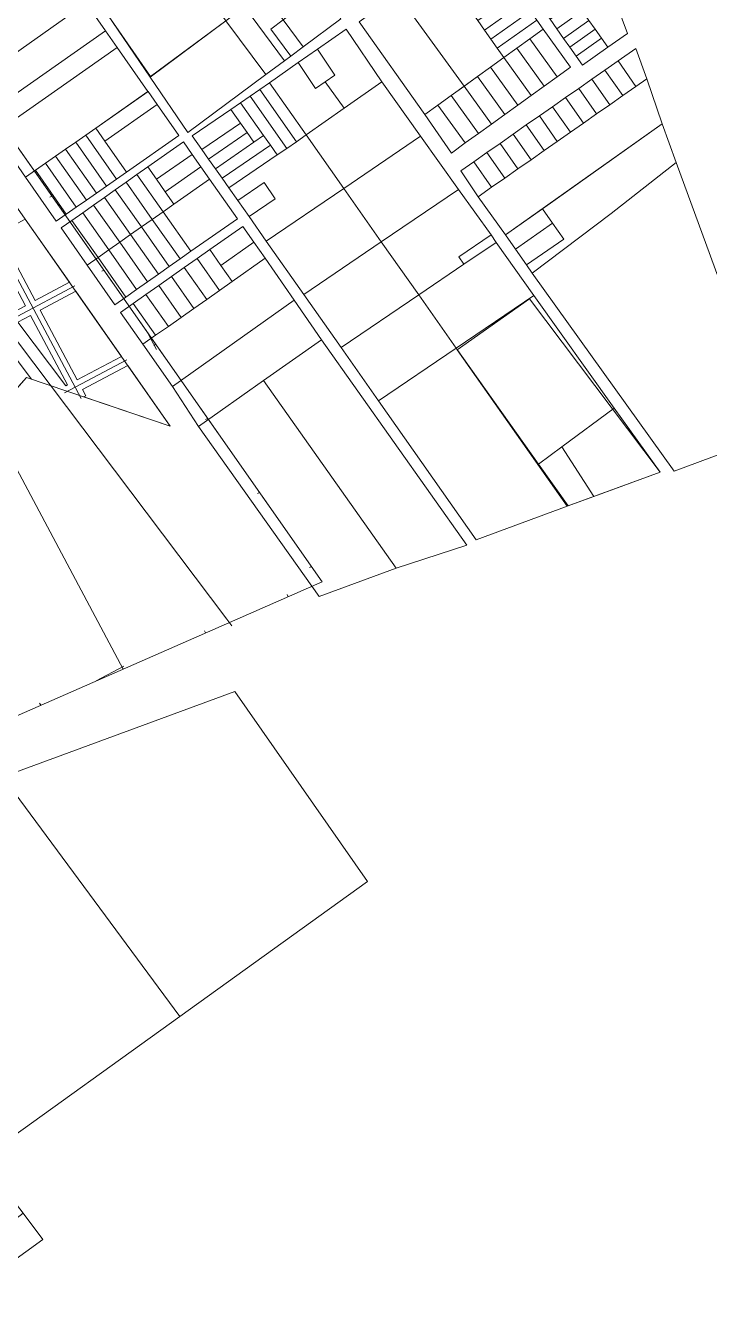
# Model space of a CAD drawing. Header units: metres. Extents: x 3873 to 16340, y -5213 to 3289.
# Drawn here: x 5560 to 6436, y 536 to 2162 of the extents above; entities that cross this region are included whole.
import ezdxf

# ---------------------------------------------------------------- set-up
doc = ezdxf.new("R2010")
doc.units = ezdxf.units.M
for name, color, linetype, lineweight, plot in [('CONTEXTO-MANZANAS', 8, 'Continuous', 0, False), ('CONTEXTO-PARCELAS', 9, 'Continuous', 0, False), ('LIMITE-INTERVENCION', 30, 'Continuous', 0, False), ('MANZANAS-PROPUESTAS', 33, 'Continuous', 0, False), ('SECTORES', 1, 'Continuous', 0, False), ('VERDE-OBLIGATORIO', 3, 'Continuous', 0, False), ('VIA-BOULEVARD', 30, 'Continuous', 0, False), ('VIA-PRIMARIA', 1, 'Continuous', 0, False), ('VIA-SECUNDARIA', 8, 'Continuous', 0, False), ('VIA-TERCIARIA', 9, 'Continuous', 0, False)]:
    doc.layers.add(name, color=color, linetype=linetype, lineweight=lineweight, plot=plot)

msp = doc.modelspace()

# ---------------------------------------------------------------- linework, layer by layer
at = {"layer": 'CONTEXTO-MANZANAS'}
for points in [[(5964, 2170.3), (5915.8, 2134.6), (5899.8, 2122.6), (5891.7, 2116.7), (5867.6, 2098.8), (5767.8, 2024.6), (5719.4, 2095.8), (5665, 2175.7), (5615.8, 2246.3), (5567.3, 2317.3), (5666.4, 2385), (5765.5, 2452.7), (5813.9, 2381.7), (5838.2, 2346.3), (5846.1, 2334.7), (5854, 2323.2), (5862.5, 2310.8), (5912.7, 2239.4), (5938.3, 2204.9), (5964, 2170.3)], [(6154, 2280.1), (6186.7, 2303.2), (6256.4, 2352.3), (6331.2, 2151.6), (6306.1, 2133.9), (6273.4, 2110.9), (6265.3, 2122.4), (6257.2, 2133.9), (6249.1, 2145.3), (6240.5, 2157.6), (6231.9, 2169.8), (6223.2, 2182.1), (6214.6, 2194.3), (6205.9, 2206.6), (6197.3, 2218.8), (6188.6, 2231.1), (6180, 2243.4), (6171.3, 2255.6), (6162.7, 2267.9), (6154, 2280.1)], [(6214.8, 2168.6), (6223, 2157), (6258.1, 2108.4), (6241.2, 2096.2), (6224.4, 2084.1), (6207.5, 2072), (6190.7, 2059.8), (6173.9, 2047.7), (6157, 2035.5), (6140.2, 2023.4), (6123.3, 2011.3), (6105.6, 1998.4), (6071.4, 2047.8), (6088.3, 2059.9), (6105.1, 2072.1), (6121.4, 2083.8), (6138.8, 2096.3), (6155.6, 2108.5), (6172.5, 2120.6), (6164.2, 2132.9), (6156.1, 2144.3), (6148, 2155.7), (6139.4, 2168)], [(5970.6, 2157.3), (6016.2, 2089.8), (6065.9, 2019.8), (6114.4, 1951.8), (6156.3, 1893.5), (6162.8, 1883.9), (6211.2, 1816), (6314.2, 1671.6), (6372.8, 1589.5), (6288.2, 1558.3), (6255.1, 1546.1), (6137.4, 1502.8), (6012.3, 1680.9), (5964.3, 1749.1), (5916.3, 1817.3), (5868.3, 1885.5), (5846.3, 1917), (5831.9, 1937.4), (5820.4, 1953.8), (5811.8, 1966), (5803.1, 1978.3), (5794.5, 1990.6), (5785.9, 2002.8), (5773.6, 2020.4), (5823, 2054.3), (5835.4, 2062.8), (5847.7, 2071.3), (5860.1, 2079.8), (5872.5, 2088.3), (5909.3, 2114.2), (5933.8, 2131.5), (5970.6, 2157.3)], [(6341.8, 2132.4), (6356.1, 2093.6), (6341.9, 2083.7), (6325.1, 2071.9), (6308.3, 2060.2), (6291.5, 2048.5), (6274.7, 2036.7), (6257.9, 2025), (6241.1, 2013.2), (6224.3, 2001.5), (6207.5, 1989.7), (6190.7, 1978), (6173.9, 1966.3), (6157.1, 1954.5), (6139.7, 1942.3), (6117.4, 1975.6), (6134.2, 1987.3), (6151, 1999), (6167.8, 2010.8), (6184.6, 2022.5), (6201.4, 2034.3), (6218.2, 2046), (6235, 2057.7), (6251.8, 2069.5), (6268.6, 2081.2), (6285.4, 2093), (6302.2, 2104.7), (6319, 2116.5), (6341.8, 2132.4)], [(5716.9, 2077.2), (5728.6, 2060.4), (5756.3, 2020.8), (5689.3, 1974), (5676.5, 1965), (5663.6, 1956), (5650.7, 1947), (5637.9, 1938), (5625, 1929), (5612.1, 1920), (5599.3, 1911), (5559.8, 1967.4), (5572.7, 1976.4), (5585.6, 1985.4), (5598.4, 1994.4), (5611.3, 2003.4), (5624.2, 2012.4), (5637, 2021.4), (5649.9, 2030.4), (5716.9, 2077.2)], [(5605.4, 1902.4), (5619.3, 1912.1), (5633.2, 1921.9), (5647.1, 1931.7), (5661, 1941.5), (5674.9, 1951.2), (5688.8, 1961), (5702.7, 1970.8), (5716.6, 1980.6), (5762.1, 2012.6), (5773.3, 1996.7), (5784.4, 1980.8), (5795.6, 1964.9), (5831.3, 1914.2), (5771.9, 1872.5), (5758, 1862.7), (5744, 1852.9), (5730.1, 1843.1), (5716.2, 1833.3), (5702.3, 1823.6), (5688.4, 1813.8), (5674.5, 1804), (5638.9, 1854.7), (5605.4, 1902.4)], [(5838.2, 1904.4), (5852.5, 1884), (5866.9, 1863.5), (5824.7, 1833.8), (5808.3, 1822.3), (5792, 1810.8), (5775.6, 1799.3), (5759.3, 1787.8), (5742.9, 1776.3), (5726.5, 1764.8), (5710.2, 1753.3), (5681.4, 1794.2), (5697.8, 1805.7), (5714.1, 1817.2), (5730.5, 1828.7), (5746.9, 1840.2), (5763.2, 1851.7), (5779.6, 1863.2), (5795.9, 1874.7), (5838.2, 1904.4)], [(5509.5, 702.5), (5532.7, 671.7), (5556.7, 639.7), (5582, 606.1), (5538.6, 574.4), (5528.9, 567.4), (5485.3, 535.5), (5461.1, 567.5), (5437, 599.4), (5413.7, 630.2), (5456.8, 662.8), (5466.4, 670), (5509.5, 702.5)]]:
    msp.add_lwpolyline(points, dxfattribs=at)
at = {"layer": 'CONTEXTO-PARCELAS'}
for points in [[(6256.4, 2352.3), (6331.2, 2151.6), (6306.1, 2133.9), (6298, 2145.5), (6289.9, 2156.9), (6281.8, 2168.4), (6273.2, 2180.6), (6264.5, 2192.9), (6255.9, 2205.1), (6247.2, 2217.4), (6238.6, 2229.6), (6229.9, 2241.9), (6221.3, 2254.2), (6212.7, 2266.4), (6204, 2278.7), (6195.3, 2290.9), (6186.7, 2303.2), (6256.4, 2352.3)], [(6256.4, 2352.3), (6331.2, 2151.6), (6306.1, 2133.9), (6298, 2145.5), (6289.9, 2156.9), (6281.8, 2168.4), (6273.2, 2180.6), (6264.5, 2192.9), (6255.9, 2205.1), (6247.2, 2217.4), (6238.6, 2229.6), (6229.9, 2241.9), (6221.3, 2254.2), (6212.7, 2266.4), (6204, 2278.7), (6195.3, 2290.9), (6186.7, 2303.2), (6256.4, 2352.3)], [(5763.8, 2243.3), (5816.4, 2167.8), (5720, 2096.3), (5665, 2175.7), (5763.8, 2243.3)], [(5763.8, 2243.3), (5816.4, 2167.8), (5720, 2096.3), (5665, 2175.7), (5763.8, 2243.3)], [(6036.5, 2202.1), (6087.5, 2241.5), (6096.1, 2229.3), (6104.8, 2217), (6113.4, 2204.8), (6122.1, 2192.5), (6130.7, 2180.3), (6139.4, 2168), (6148, 2155.7), (6156.1, 2144.3), (6164.2, 2132.9), (6172.5, 2120.6), (6155.6, 2108.5), (6138.8, 2096.3), (6121.9, 2084.2), (6036.5, 2202.1)], [(6036.5, 2202.1), (6087.5, 2241.5), (6096.1, 2229.3), (6104.8, 2217), (6113.4, 2204.8), (6122.1, 2192.5), (6130.7, 2180.3), (6139.4, 2168), (6148, 2155.7), (6156.1, 2144.3), (6164.2, 2132.9), (6172.5, 2120.6), (6155.6, 2108.5), (6138.8, 2096.3), (6121.9, 2084.2), (6036.5, 2202.1)], [(5456.6, 2114.2), (5613.1, 2224.7), (5637.4, 2190.3), (5481, 2079.8), (5456.6, 2114.2)], [(5456.6, 2114.2), (5613.1, 2224.7), (5637.4, 2190.3), (5481, 2079.8), (5456.6, 2114.2)], [(5864.5, 2203.6), (5890.2, 2169.1), (5874.1, 2157.2), (5899.8, 2122.6), (5891.7, 2116.7), (5840.5, 2185.7), (5864.5, 2203.6)], [(5864.5, 2203.6), (5890.2, 2169.1), (5874.1, 2157.2), (5899.8, 2122.6), (5891.7, 2116.7), (5840.5, 2185.7), (5864.5, 2203.6)], [(5964, 2170.3), (5915.8, 2134.6), (5890.2, 2169.1), (5938.3, 2204.9), (5964, 2170.3)], [(5964, 2170.3), (5915.8, 2134.6), (5890.2, 2169.1), (5938.3, 2204.9), (5964, 2170.3)], [(6036.5, 2202.1), (6121.9, 2084.2), (6105.1, 2072.1), (6088.3, 2059.9), (6071.4, 2047.8), (5987.5, 2166.5), (6036.5, 2202.1)], [(6036.5, 2202.1), (6121.9, 2084.2), (6105.1, 2072.1), (6088.3, 2059.9), (6071.4, 2047.8), (5987.5, 2166.5), (6036.5, 2202.1)], [(6198.7, 2191.5), (6148, 2155.7), (6139.4, 2168), (6190, 2203.7), (6198.7, 2191.5)], [(6198.7, 2191.5), (6148, 2155.7), (6139.4, 2168), (6190, 2203.7), (6198.7, 2191.5)], [(5662.5, 2154.9), (5505.5, 2045.1), (5481, 2079.8), (5637.4, 2190.3), (5662.5, 2154.9)], [(5662.5, 2154.9), (5505.5, 2045.1), (5481, 2079.8), (5637.4, 2190.3), (5662.5, 2154.9)], [(5840.5, 2185.7), (5891.7, 2116.7), (5867.6, 2098.8), (5816.4, 2167.8), (5840.5, 2185.7)], [(5840.5, 2185.7), (5891.7, 2116.7), (5867.6, 2098.8), (5816.4, 2167.8), (5840.5, 2185.7)], [(6206.8, 2180), (6156.1, 2144.3), (6148, 2155.7), (6198.7, 2191.5), (6206.8, 2180)], [(6206.8, 2180), (6156.1, 2144.3), (6148, 2155.7), (6198.7, 2191.5), (6206.8, 2180)], [(6206.8, 2180), (6214.8, 2168.6), (6164.2, 2132.9), (6156.1, 2144.3), (6206.8, 2180)], [(6206.8, 2180), (6214.8, 2168.6), (6164.2, 2132.9), (6156.1, 2144.3), (6206.8, 2180)], [(6273.2, 2180.6), (6240.5, 2157.6), (6231.9, 2169.8), (6264.5, 2192.9), (6273.2, 2180.6)], [(6273.2, 2180.6), (6240.5, 2157.6), (6231.9, 2169.8), (6264.5, 2192.9), (6273.2, 2180.6)], [(6273.2, 2180.6), (6281.8, 2168.4), (6249.1, 2145.3), (6240.5, 2157.6), (6273.2, 2180.6)], [(6273.2, 2180.6), (6281.8, 2168.4), (6249.1, 2145.3), (6240.5, 2157.6), (6273.2, 2180.6)], [(5816.4, 2167.8), (5867.6, 2098.8), (5767.8, 2024.7), (5719.4, 2095.8), (5816.4, 2167.8)], [(5816.4, 2167.8), (5867.6, 2098.8), (5767.8, 2024.7), (5719.4, 2095.8), (5816.4, 2167.8)], [(5890.2, 2169.1), (5915.8, 2134.6), (5899.8, 2122.6), (5874.1, 2157.2), (5890.2, 2169.1)], [(5890.2, 2169.1), (5915.8, 2134.6), (5899.8, 2122.6), (5874.1, 2157.2), (5890.2, 2169.1)], [(6214.8, 2168.6), (6223, 2157), (6206.1, 2144.9), (6189.3, 2132.8), (6172.5, 2120.6), (6164.2, 2132.9), (6214.8, 2168.6)], [(6214.8, 2168.6), (6223, 2157), (6206.1, 2144.9), (6189.3, 2132.8), (6172.5, 2120.6), (6164.2, 2132.9), (6214.8, 2168.6)], [(6281.8, 2168.4), (6289.9, 2156.9), (6257.2, 2133.9), (6249.1, 2145.3), (6281.8, 2168.4)], [(6281.8, 2168.4), (6289.9, 2156.9), (6257.2, 2133.9), (6249.1, 2145.3), (6281.8, 2168.4)], [(5677.4, 2133.6), (5520.4, 2023.8), (5505.5, 2045.1), (5662.5, 2154.9), (5677.4, 2133.6)], [(5677.4, 2133.6), (5520.4, 2023.8), (5505.5, 2045.1), (5662.5, 2154.9), (5677.4, 2133.6)], [(5970.6, 2157.3), (6016.2, 2089.8), (5968, 2056), (5943.8, 2089.6), (5956.1, 2098.2), (5933.8, 2131.5), (5970.6, 2157.3)], [(5970.6, 2157.3), (6016.2, 2089.8), (5968, 2056), (5943.8, 2089.6), (5956.1, 2098.2), (5933.8, 2131.5), (5970.6, 2157.3)], [(6206.1, 2144.9), (6223, 2157), (6258.1, 2108.4), (6241.2, 2096.2), (6206.1, 2144.9)], [(6206.1, 2144.9), (6223, 2157), (6258.1, 2108.4), (6241.2, 2096.2), (6206.1, 2144.9)], [(6289.9, 2156.9), (6298, 2145.5), (6265.3, 2122.4), (6257.2, 2133.9), (6289.9, 2156.9)], [(6289.9, 2156.9), (6298, 2145.5), (6265.3, 2122.4), (6257.2, 2133.9), (6289.9, 2156.9)], [(5520.4, 2023.8), (5677.4, 2133.6), (5716.8, 2077.2), (5649.9, 2030.4), (5637, 2021.4), (5624.2, 2012.4), (5611.3, 2003.4), (5598.4, 1994.4), (5585.6, 1985.4), (5572.7, 1976.4), (5559.8, 1967.4), (5520.4, 2023.8)], [(5520.4, 2023.8), (5677.4, 2133.6), (5716.8, 2077.2), (5649.9, 2030.4), (5637, 2021.4), (5624.2, 2012.4), (5611.3, 2003.4), (5598.4, 1994.4), (5585.6, 1985.4), (5572.7, 1976.4), (5559.8, 1967.4), (5520.4, 2023.8)], [(5956.1, 2098.2), (5943.8, 2089.6), (5931.5, 2081), (5909.3, 2114.2), (5933.8, 2131.5), (5956.1, 2098.2)], [(5956.1, 2098.2), (5943.8, 2089.6), (5931.5, 2081), (5909.3, 2114.2), (5933.8, 2131.5), (5956.1, 2098.2)], [(6172.5, 2120.6), (6189.3, 2132.8), (6224.4, 2084.1), (6207.5, 2072), (6172.5, 2120.6)], [(6172.5, 2120.6), (6189.3, 2132.8), (6224.4, 2084.1), (6207.5, 2072), (6172.5, 2120.6)], [(6189.3, 2132.8), (6206.1, 2144.9), (6241.2, 2096.2), (6224.4, 2084.1), (6189.3, 2132.8)], [(6189.3, 2132.8), (6206.1, 2144.9), (6241.2, 2096.2), (6224.4, 2084.1), (6189.3, 2132.8)], [(6298, 2145.5), (6306.1, 2133.9), (6273.4, 2110.9), (6265.3, 2122.4), (6298, 2145.5)], [(6298, 2145.5), (6306.1, 2133.9), (6273.4, 2110.9), (6265.3, 2122.4), (6298, 2145.5)], [(6341.8, 2132.4), (6356.1, 2093.6), (6341.9, 2083.7), (6319, 2116.5), (6341.8, 2132.4)], [(6341.8, 2132.4), (6356.1, 2093.6), (6341.9, 2083.7), (6319, 2116.5), (6341.8, 2132.4)], [(6155.6, 2108.5), (6172.5, 2120.6), (6207.5, 2072), (6190.7, 2059.8), (6155.6, 2108.5)], [(6155.6, 2108.5), (6172.5, 2120.6), (6207.5, 2072), (6190.7, 2059.8), (6155.6, 2108.5)], [(6319, 2116.5), (6341.9, 2083.7), (6325.1, 2071.9), (6302.2, 2104.7), (6319, 2116.5)], [(6319, 2116.5), (6341.9, 2083.7), (6325.1, 2071.9), (6302.2, 2104.7), (6319, 2116.5)], [(5943.8, 2089.6), (5968, 2056), (5919.3, 2021.7), (5872.5, 2088.3), (5909.3, 2114.2), (5931.5, 2081), (5943.8, 2089.6)], [(5943.8, 2089.6), (5968, 2056), (5919.3, 2021.7), (5872.5, 2088.3), (5909.3, 2114.2), (5931.5, 2081), (5943.8, 2089.6)], [(6138.8, 2096.3), (6155.6, 2108.5), (6190.7, 2059.8), (6173.9, 2047.7), (6138.8, 2096.3)], [(6138.8, 2096.3), (6155.6, 2108.5), (6190.7, 2059.8), (6173.9, 2047.7), (6138.8, 2096.3)], [(6302.2, 2104.7), (6325.1, 2071.9), (6308.3, 2060.2), (6285.4, 2093), (6302.2, 2104.7)], [(6302.2, 2104.7), (6325.1, 2071.9), (6308.3, 2060.2), (6285.4, 2093), (6302.2, 2104.7)], [(5872.5, 2088.3), (5919.3, 2021.7), (5907.2, 2012.8), (5860.1, 2079.8), (5872.5, 2088.3)], [(5872.5, 2088.3), (5919.3, 2021.7), (5907.2, 2012.8), (5860.1, 2079.8), (5872.5, 2088.3)], [(6016.2, 2089.8), (6065.9, 2019.8), (5967.6, 1953), (5919.3, 2021.7), (5968, 2056), (6016.2, 2089.8)], [(6016.2, 2089.8), (6065.9, 2019.8), (5967.6, 1953), (5919.3, 2021.7), (5968, 2056), (6016.2, 2089.8)], [(6105.1, 2072.1), (6121.9, 2084.2), (6157, 2035.5), (6140.2, 2023.4), (6105.1, 2072.1)], [(6105.1, 2072.1), (6121.9, 2084.2), (6157, 2035.5), (6140.2, 2023.4), (6105.1, 2072.1)], [(6121.9, 2084.2), (6138.8, 2096.3), (6173.9, 2047.7), (6157, 2035.5), (6121.9, 2084.2)], [(6121.9, 2084.2), (6138.8, 2096.3), (6173.9, 2047.7), (6157, 2035.5), (6121.9, 2084.2)], [(6375.4, 2035.7), (6175, 1893.5), (6139.7, 1942.3), (6157.1, 1954.5), (6173.9, 1966.3), (6190.7, 1978), (6207.5, 1989.7), (6224.3, 2001.5), (6241.1, 2013.2), (6257.9, 2025), (6274.7, 2036.7), (6291.5, 2048.5), (6308.3, 2060.2), (6325.1, 2071.9), (6341.9, 2083.7), (6356.1, 2093.6), (6375.4, 2035.7)], [(6375.4, 2035.7), (6175, 1893.5), (6139.7, 1942.3), (6157.1, 1954.5), (6173.9, 1966.3), (6190.7, 1978), (6207.5, 1989.7), (6224.3, 2001.5), (6241.1, 2013.2), (6257.9, 2025), (6274.7, 2036.7), (6291.5, 2048.5), (6308.3, 2060.2), (6325.1, 2071.9), (6341.9, 2083.7), (6356.1, 2093.6), (6375.4, 2035.7)], [(6285.4, 2093), (6308.3, 2060.2), (6291.5, 2048.5), (6268.6, 2081.2), (6285.4, 2093)], [(6285.4, 2093), (6308.3, 2060.2), (6291.5, 2048.5), (6268.6, 2081.2), (6285.4, 2093)], [(5728.6, 2060.4), (5661.6, 2013.6), (5649.9, 2030.4), (5716.9, 2077.2), (5728.6, 2060.4)], [(5728.6, 2060.4), (5661.6, 2013.6), (5649.9, 2030.4), (5716.9, 2077.2), (5728.6, 2060.4)], [(5847.7, 2071.3), (5894.8, 2004.3), (5882.4, 1995.9), (5873.6, 2008.5), (5864.9, 2020.8), (5835.4, 2062.8), (5847.7, 2071.3)], [(5847.7, 2071.3), (5894.8, 2004.3), (5882.4, 1995.9), (5873.6, 2008.5), (5864.9, 2020.8), (5835.4, 2062.8), (5847.7, 2071.3)], [(5860.1, 2079.8), (5907.2, 2012.8), (5894.8, 2004.3), (5847.7, 2071.3), (5860.1, 2079.8)], [(5860.1, 2079.8), (5907.2, 2012.8), (5894.8, 2004.3), (5847.7, 2071.3), (5860.1, 2079.8)], [(6088.3, 2059.9), (6105.1, 2072.1), (6140.2, 2023.4), (6123.3, 2011.3), (6088.3, 2059.9)], [(6088.3, 2059.9), (6105.1, 2072.1), (6140.2, 2023.4), (6123.3, 2011.3), (6088.3, 2059.9)], [(6251.8, 2069.5), (6274.7, 2036.7), (6257.9, 2025), (6235, 2057.7), (6251.8, 2069.5)], [(6251.8, 2069.5), (6274.7, 2036.7), (6257.9, 2025), (6235, 2057.7), (6251.8, 2069.5)], [(6268.6, 2081.2), (6291.5, 2048.5), (6274.7, 2036.7), (6251.8, 2069.5), (6268.6, 2081.2)], [(6268.6, 2081.2), (6291.5, 2048.5), (6274.7, 2036.7), (6251.8, 2069.5), (6268.6, 2081.2)], [(5756.3, 2020.8), (5689.3, 1974), (5661.6, 2013.6), (5728.6, 2060.4), (5756.3, 2020.8)], [(5756.3, 2020.8), (5689.3, 1974), (5661.6, 2013.6), (5728.6, 2060.4), (5756.3, 2020.8)], [(5835.3, 2036.8), (5785.9, 2002.8), (5773.6, 2020.4), (5823, 2054.3), (5835.3, 2036.8)], [(5835.3, 2036.8), (5785.9, 2002.8), (5773.6, 2020.4), (5823, 2054.3), (5835.3, 2036.8)], [(5835.4, 2062.8), (5864.9, 2020.8), (5852.6, 2012.3), (5843.9, 2024.6), (5835.3, 2036.8), (5823, 2054.3), (5835.4, 2062.8)], [(5835.4, 2062.8), (5864.9, 2020.8), (5852.6, 2012.3), (5843.9, 2024.6), (5835.3, 2036.8), (5823, 2054.3), (5835.4, 2062.8)], [(6071.4, 2047.8), (6088.3, 2059.9), (6123.3, 2011.3), (6105.6, 1998.4), (6071.4, 2047.8)], [(6071.4, 2047.8), (6088.3, 2059.9), (6123.3, 2011.3), (6105.6, 1998.4), (6071.4, 2047.8)], [(6235, 2057.7), (6257.9, 2025), (6241.1, 2013.2), (6218.2, 2046), (6235, 2057.7)], [(6235, 2057.7), (6257.9, 2025), (6241.1, 2013.2), (6218.2, 2046), (6235, 2057.7)], [(5843.9, 2024.6), (5794.5, 1990.6), (5785.9, 2002.8), (5835.3, 2036.8), (5843.9, 2024.6)], [(5843.9, 2024.6), (5794.5, 1990.6), (5785.9, 2002.8), (5835.3, 2036.8), (5843.9, 2024.6)], [(6201.4, 2034.3), (6224.3, 2001.5), (6207.5, 1989.7), (6184.6, 2022.5), (6201.4, 2034.3)], [(6201.4, 2034.3), (6224.3, 2001.5), (6207.5, 1989.7), (6184.6, 2022.5), (6201.4, 2034.3)], [(6218.2, 2046), (6241.1, 2013.2), (6224.3, 2001.5), (6201.4, 2034.3), (6218.2, 2046)], [(6218.2, 2046), (6241.1, 2013.2), (6224.3, 2001.5), (6201.4, 2034.3), (6218.2, 2046)], [(6393.4, 1986.2), (6310, 1921.1), (6209, 1844.3), (6201.7, 1854.9), (6249.4, 1887.8), (6235.2, 1908.4), (6222.1, 1926.9), (6375.4, 2035.7), (6393.4, 1986.2)], [(6393.4, 1986.2), (6310, 1921.1), (6209, 1844.3), (6201.7, 1854.9), (6249.4, 1887.8), (6235.2, 1908.4), (6222.1, 1926.9), (6375.4, 2035.7), (6393.4, 1986.2)], [(5637, 2021.4), (5676.5, 1965), (5663.6, 1956), (5624.2, 2012.4), (5637, 2021.4)], [(5637, 2021.4), (5676.5, 1965), (5663.6, 1956), (5624.2, 2012.4), (5637, 2021.4)], [(5649.9, 2030.4), (5661.6, 2013.6), (5689.3, 1974), (5676.5, 1965), (5637, 2021.4), (5649.9, 2030.4)], [(5649.9, 2030.4), (5661.6, 2013.6), (5689.3, 1974), (5676.5, 1965), (5637, 2021.4), (5649.9, 2030.4)], [(5852.6, 2012.3), (5803.1, 1978.3), (5794.5, 1990.6), (5843.9, 2024.6), (5852.6, 2012.3)], [(5852.6, 2012.3), (5803.1, 1978.3), (5794.5, 1990.6), (5843.9, 2024.6), (5852.6, 2012.3)], [(5873.6, 2008.5), (5811.8, 1966), (5803.1, 1978.3), (5852.6, 2012.3), (5864.9, 2020.8), (5873.6, 2008.5)], [(5873.6, 2008.5), (5811.8, 1966), (5803.1, 1978.3), (5852.6, 2012.3), (5864.9, 2020.8), (5873.6, 2008.5)], [(5919.3, 2021.7), (5967.6, 1953), (5868.3, 1885.5), (5846.3, 1917), (5879.9, 1939.8), (5865.8, 1960.5), (5831.9, 1937.4), (5820.4, 1953.8), (5882.4, 1995.9), (5894.8, 2004.3), (5907.2, 2012.8), (5919.3, 2021.7)], [(5919.3, 2021.7), (5967.6, 1953), (5868.3, 1885.5), (5846.3, 1917), (5879.9, 1939.8), (5865.8, 1960.5), (5831.9, 1937.4), (5820.4, 1953.8), (5882.4, 1995.9), (5894.8, 2004.3), (5907.2, 2012.8), (5919.3, 2021.7)], [(5967.6, 1953), (6065.9, 2019.8), (6114.4, 1951.8), (6015.6, 1884.7), (5967.6, 1953)], [(5967.6, 1953), (6065.9, 2019.8), (6114.4, 1951.8), (6015.6, 1884.7), (5967.6, 1953)], [(6184.6, 2022.5), (6207.5, 1989.7), (6190.7, 1978), (6167.8, 2010.8), (6184.6, 2022.5)], [(6184.6, 2022.5), (6207.5, 1989.7), (6190.7, 1978), (6167.8, 2010.8), (6184.6, 2022.5)], [(5611.3, 2003.4), (5650.7, 1947), (5637.9, 1938), (5598.4, 1994.4), (5611.3, 2003.4)], [(5611.3, 2003.4), (5650.7, 1947), (5637.9, 1938), (5598.4, 1994.4), (5611.3, 2003.4)], [(5624.2, 2012.4), (5663.6, 1956), (5650.7, 1947), (5611.3, 2003.4), (5624.2, 2012.4)], [(5624.2, 2012.4), (5663.6, 1956), (5650.7, 1947), (5611.3, 2003.4), (5624.2, 2012.4)], [(5727.8, 1964.7), (5716.6, 1980.6), (5762.1, 2012.6), (5773.3, 1996.7), (5727.8, 1964.7)], [(5727.8, 1964.7), (5716.6, 1980.6), (5762.1, 2012.6), (5773.3, 1996.7), (5727.8, 1964.7)], [(5882.4, 1995.9), (5820.4, 1953.8), (5811.8, 1966), (5873.6, 2008.5), (5882.4, 1995.9)], [(5882.4, 1995.9), (5820.4, 1953.8), (5811.8, 1966), (5873.6, 2008.5), (5882.4, 1995.9)], [(6167.8, 2010.8), (6190.7, 1978), (6173.9, 1966.3), (6151, 1999), (6167.8, 2010.8)], [(6167.8, 2010.8), (6190.7, 1978), (6173.9, 1966.3), (6151, 1999), (6167.8, 2010.8)], [(5585.6, 1985.4), (5625, 1929), (5612.1, 1920), (5572.7, 1976.4), (5585.6, 1985.4)], [(5585.6, 1985.4), (5625, 1929), (5612.1, 1920), (5572.7, 1976.4), (5585.6, 1985.4)], [(5598.4, 1994.4), (5637.9, 1938), (5625, 1929), (5585.6, 1985.4), (5598.4, 1994.4)], [(5598.4, 1994.4), (5637.9, 1938), (5625, 1929), (5585.6, 1985.4), (5598.4, 1994.4)], [(5738.9, 1948.8), (5727.8, 1964.7), (5773.3, 1996.7), (5784.4, 1980.8), (5738.9, 1948.8)], [(5738.9, 1948.8), (5727.8, 1964.7), (5773.3, 1996.7), (5784.4, 1980.8), (5738.9, 1948.8)], [(6134.2, 1987.3), (6157.1, 1954.5), (6139.7, 1942.3), (6117.4, 1975.6), (6134.2, 1987.3)], [(6134.2, 1987.3), (6157.1, 1954.5), (6139.7, 1942.3), (6117.4, 1975.6), (6134.2, 1987.3)], [(6151, 1999), (6173.9, 1966.3), (6157.1, 1954.5), (6134.2, 1987.3), (6151, 1999)], [(6151, 1999), (6173.9, 1966.3), (6157.1, 1954.5), (6134.2, 1987.3), (6151, 1999)], [(6209, 1844.3), (6310, 1921.1), (6393.4, 1986.2), (6520.6, 1639), (6454, 1614.1), (6390.8, 1590.8), (6209, 1844.3)], [(6209, 1844.3), (6310, 1921.1), (6393.4, 1986.2), (6520.6, 1639), (6454, 1614.1), (6390.8, 1590.8), (6209, 1844.3)], [(5572.7, 1976.4), (5612.1, 1920), (5599.3, 1911), (5559.8, 1967.4), (5572.7, 1976.4)], [(5572.7, 1976.4), (5612.1, 1920), (5599.3, 1911), (5559.8, 1967.4), (5572.7, 1976.4)], [(5722.3, 1913.4), (5688.8, 1961), (5702.7, 1970.8), (5736.2, 1923.2), (5722.3, 1913.4)], [(5722.3, 1913.4), (5688.8, 1961), (5702.7, 1970.8), (5736.2, 1923.2), (5722.3, 1913.4)], [(5736.2, 1923.2), (5702.7, 1970.8), (5716.6, 1980.6), (5727.8, 1964.7), (5738.9, 1948.8), (5750.1, 1932.9), (5736.2, 1923.2)], [(5736.2, 1923.2), (5702.7, 1970.8), (5716.6, 1980.6), (5727.8, 1964.7), (5738.9, 1948.8), (5750.1, 1932.9), (5736.2, 1923.2)], [(5750.1, 1932.9), (5738.9, 1948.8), (5784.4, 1980.8), (5795.6, 1964.9), (5750.1, 1932.9)], [(5750.1, 1932.9), (5738.9, 1948.8), (5784.4, 1980.8), (5795.6, 1964.9), (5750.1, 1932.9)], [(5708.4, 1903.6), (5674.9, 1951.2), (5688.8, 1961), (5722.3, 1913.4), (5708.4, 1903.6)], [(5708.4, 1903.6), (5674.9, 1951.2), (5688.8, 1961), (5722.3, 1913.4), (5708.4, 1903.6)], [(5771.9, 1872.5), (5736.2, 1923.2), (5750.1, 1932.9), (5795.6, 1964.9), (5831.3, 1914.2), (5771.9, 1872.5)], [(5771.9, 1872.5), (5736.2, 1923.2), (5750.1, 1932.9), (5795.6, 1964.9), (5831.3, 1914.2), (5771.9, 1872.5)], [(5879.9, 1939.8), (5846.3, 1917), (5831.9, 1937.4), (5865.8, 1960.5), (5879.9, 1939.8)], [(5879.9, 1939.8), (5846.3, 1917), (5831.9, 1937.4), (5865.8, 1960.5), (5879.9, 1939.8)], [(5868.3, 1885.5), (5967.6, 1953), (6015.6, 1884.7), (5916.3, 1817.3), (5868.3, 1885.5)], [(5868.3, 1885.5), (5967.6, 1953), (6015.6, 1884.7), (5916.3, 1817.3), (5868.3, 1885.5)], [(6015.6, 1884.7), (6114.4, 1951.8), (6156.3, 1893.5), (6114.9, 1865.4), (6121.4, 1855.8), (6063.6, 1816.5), (6015.6, 1884.7)], [(6015.6, 1884.7), (6114.4, 1951.8), (6156.3, 1893.5), (6114.9, 1865.4), (6121.4, 1855.8), (6063.6, 1816.5), (6015.6, 1884.7)], [(5680.6, 1884.1), (5647.1, 1931.7), (5661, 1941.5), (5694.5, 1893.8), (5680.6, 1884.1)], [(5680.6, 1884.1), (5647.1, 1931.7), (5661, 1941.5), (5694.5, 1893.8), (5680.6, 1884.1)], [(5694.5, 1893.8), (5661, 1941.5), (5674.9, 1951.2), (5708.4, 1903.6), (5694.5, 1893.8)], [(5694.5, 1893.8), (5661, 1941.5), (5674.9, 1951.2), (5708.4, 1903.6), (5694.5, 1893.8)], [(5652.8, 1864.5), (5619.3, 1912.1), (5633.2, 1921.9), (5666.7, 1874.3), (5652.8, 1864.5)], [(5652.8, 1864.5), (5619.3, 1912.1), (5633.2, 1921.9), (5666.7, 1874.3), (5652.8, 1864.5)], [(5666.7, 1874.3), (5633.2, 1921.9), (5647.1, 1931.7), (5680.6, 1884.1), (5666.7, 1874.3)], [(5666.7, 1874.3), (5633.2, 1921.9), (5647.1, 1931.7), (5680.6, 1884.1), (5666.7, 1874.3)], [(5771.9, 1872.5), (5758, 1862.7), (5722.3, 1913.4), (5736.2, 1923.2), (5771.9, 1872.5)], [(5771.9, 1872.5), (5758, 1862.7), (5722.3, 1913.4), (5736.2, 1923.2), (5771.9, 1872.5)], [(6175, 1893.5), (6222.1, 1926.9), (6235.2, 1908.4), (6187.5, 1875.4), (6175, 1893.5)], [(6175, 1893.5), (6222.1, 1926.9), (6235.2, 1908.4), (6187.5, 1875.4), (6175, 1893.5)], [(5638.9, 1854.7), (5605.4, 1902.4), (5619.3, 1912.1), (5652.8, 1864.5), (5638.9, 1854.7)], [(5638.9, 1854.7), (5605.4, 1902.4), (5619.3, 1912.1), (5652.8, 1864.5), (5638.9, 1854.7)], [(5744, 1852.9), (5730.1, 1843.1), (5694.5, 1893.8), (5708.4, 1903.6), (5744, 1852.9)], [(5744, 1852.9), (5730.1, 1843.1), (5694.5, 1893.8), (5708.4, 1903.6), (5744, 1852.9)], [(5758, 1862.7), (5744, 1852.9), (5708.4, 1903.6), (5722.3, 1913.4), (5758, 1862.7)], [(5758, 1862.7), (5744, 1852.9), (5708.4, 1903.6), (5722.3, 1913.4), (5758, 1862.7)], [(5795.9, 1874.7), (5838.2, 1904.4), (5852.5, 1884), (5810.3, 1854.3), (5795.9, 1874.7)], [(5795.9, 1874.7), (5838.2, 1904.4), (5852.5, 1884), (5810.3, 1854.3), (5795.9, 1874.7)], [(6187.5, 1875.4), (6235.2, 1908.4), (6249.4, 1887.8), (6201.7, 1854.9), (6187.5, 1875.4)], [(6187.5, 1875.4), (6235.2, 1908.4), (6249.4, 1887.8), (6201.7, 1854.9), (6187.5, 1875.4)], [(5730.1, 1843.1), (5716.2, 1833.3), (5680.6, 1884.1), (5694.5, 1893.8), (5730.1, 1843.1)], [(5730.1, 1843.1), (5716.2, 1833.3), (5680.6, 1884.1), (5694.5, 1893.8), (5730.1, 1843.1)], [(6114.9, 1865.4), (6156.3, 1893.5), (6162.8, 1883.9), (6121.4, 1855.8), (6114.9, 1865.4)], [(6114.9, 1865.4), (6156.3, 1893.5), (6162.8, 1883.9), (6121.4, 1855.8), (6114.9, 1865.4)], [(5702.3, 1823.6), (5688.4, 1813.8), (5652.8, 1864.5), (5666.7, 1874.3), (5702.3, 1823.6)], [(5702.3, 1823.6), (5688.4, 1813.8), (5652.8, 1864.5), (5666.7, 1874.3), (5702.3, 1823.6)], [(5716.2, 1833.3), (5702.3, 1823.6), (5666.7, 1874.3), (5680.6, 1884.1), (5716.2, 1833.3)], [(5716.2, 1833.3), (5702.3, 1823.6), (5666.7, 1874.3), (5680.6, 1884.1), (5716.2, 1833.3)], [(5824.7, 1833.8), (5808.3, 1822.3), (5779.6, 1863.2), (5795.9, 1874.7), (5810.3, 1854.3), (5824.7, 1833.8)], [(5824.7, 1833.8), (5808.3, 1822.3), (5779.6, 1863.2), (5795.9, 1874.7), (5810.3, 1854.3), (5824.7, 1833.8)], [(5824.7, 1833.8), (5810.3, 1854.3), (5852.5, 1884), (5866.9, 1863.5), (5824.7, 1833.8)], [(5824.7, 1833.8), (5810.3, 1854.3), (5852.5, 1884), (5866.9, 1863.5), (5824.7, 1833.8)], [(6063.6, 1816.5), (5964.3, 1749.1), (5916.3, 1817.3), (6015.6, 1884.7), (6063.6, 1816.5)], [(6063.6, 1816.5), (5964.3, 1749.1), (5916.3, 1817.3), (6015.6, 1884.7), (6063.6, 1816.5)], [(6063.6, 1816.5), (6121.4, 1855.8), (6162.8, 1883.9), (6211.2, 1816), (6111.5, 1748.3), (6063.6, 1816.5)], [(6063.6, 1816.5), (6121.4, 1855.8), (6162.8, 1883.9), (6211.2, 1816), (6111.5, 1748.3), (6063.6, 1816.5)], [(5688.4, 1813.8), (5674.5, 1804), (5638.9, 1854.7), (5652.8, 1864.5), (5688.4, 1813.8)], [(5688.4, 1813.8), (5674.5, 1804), (5638.9, 1854.7), (5652.8, 1864.5), (5688.4, 1813.8)], [(5904, 1809.7), (5748.2, 1699.1), (5710.3, 1753.4), (5726.5, 1764.8), (5742.9, 1776.3), (5759.3, 1787.8), (5775.6, 1799.3), (5792, 1810.8), (5808.3, 1822.3), (5824.7, 1833.8), (5866.9, 1863.6), (5904, 1809.7)], [(5904, 1809.7), (5748.2, 1699.1), (5710.3, 1753.4), (5726.5, 1764.8), (5742.9, 1776.3), (5759.3, 1787.8), (5775.6, 1799.3), (5792, 1810.8), (5808.3, 1822.3), (5824.7, 1833.8), (5866.9, 1863.6), (5904, 1809.7)], [(5808.3, 1822.3), (5792, 1810.8), (5763.2, 1851.7), (5779.6, 1863.2), (5808.3, 1822.3)], [(5808.3, 1822.3), (5792, 1810.8), (5763.2, 1851.7), (5779.6, 1863.2), (5808.3, 1822.3)], [(5775.6, 1799.3), (5759.3, 1787.8), (5730.5, 1828.7), (5746.9, 1840.2), (5775.6, 1799.3)], [(5775.6, 1799.3), (5759.3, 1787.8), (5730.5, 1828.7), (5746.9, 1840.2), (5775.6, 1799.3)], [(5792, 1810.8), (5775.6, 1799.3), (5746.9, 1840.2), (5763.2, 1851.7), (5792, 1810.8)], [(5792, 1810.8), (5775.6, 1799.3), (5746.9, 1840.2), (5763.2, 1851.7), (5792, 1810.8)], [(5759.3, 1787.8), (5742.9, 1776.3), (5714.1, 1817.2), (5730.5, 1828.7), (5759.3, 1787.8)], [(5759.3, 1787.8), (5742.9, 1776.3), (5714.1, 1817.2), (5730.5, 1828.7), (5759.3, 1787.8)], [(5726.5, 1764.8), (5710.2, 1753.3), (5681.4, 1794.2), (5697.8, 1805.7), (5726.5, 1764.8)], [(5726.5, 1764.8), (5710.2, 1753.3), (5681.4, 1794.2), (5697.8, 1805.7), (5726.5, 1764.8)], [(5742.9, 1776.3), (5726.5, 1764.8), (5697.8, 1805.7), (5714.1, 1817.2), (5742.9, 1776.3)], [(5742.9, 1776.3), (5726.5, 1764.8), (5697.8, 1805.7), (5714.1, 1817.2), (5742.9, 1776.3)], [(5938.9, 1759.2), (5864.7, 1706.8), (5781.7, 1648.1), (5748.2, 1699.1), (5904, 1809.7), (5938.9, 1759.2)], [(5938.9, 1759.2), (5864.7, 1706.8), (5781.7, 1648.1), (5748.2, 1699.1), (5904, 1809.7), (5938.9, 1759.2)], [(5964.3, 1749.1), (6063.6, 1816.5), (6111.5, 1748.3), (6012.3, 1680.9), (5964.3, 1749.1)], [(5964.3, 1749.1), (6063.6, 1816.5), (6111.5, 1748.3), (6012.3, 1680.9), (5964.3, 1749.1)], [(6111.5, 1748.3), (6211.2, 1816), (6314.2, 1671.6), (6247.1, 1621.8), (6217.2, 1599.6), (6111.5, 1748.3)], [(6111.5, 1748.3), (6211.2, 1816), (6314.2, 1671.6), (6247.1, 1621.8), (6217.2, 1599.6), (6111.5, 1748.3)], [(6254, 1545.7), (6112.7, 1746.4), (6205.4, 1811.7), (6372.8, 1589.5), (6254, 1545.7)], [(6254, 1545.7), (6112.7, 1746.4), (6205.4, 1811.7), (6372.8, 1589.5), (6254, 1545.7)], [(6034.6, 1466.4), (5864.7, 1706.8), (5938.9, 1759.2), (6125.3, 1495.8), (6034.6, 1466.4)], [(6034.6, 1466.4), (5864.7, 1706.8), (5938.9, 1759.2), (6125.3, 1495.8), (6034.6, 1466.4)], [(6111.5, 1748.3), (6217.2, 1599.6), (6255.1, 1546.1), (6137.4, 1502.8), (6012.3, 1680.9), (6111.5, 1748.3)], [(6111.5, 1748.3), (6217.2, 1599.6), (6255.1, 1546.1), (6137.4, 1502.8), (6012.3, 1680.9), (6111.5, 1748.3)], [(5936, 1429.9), (5781.7, 1648.1), (5864.7, 1706.8), (6034.6, 1466.4), (5936, 1429.9)], [(5936, 1429.9), (5781.7, 1648.1), (5864.7, 1706.8), (6034.6, 1466.4), (5936, 1429.9)], [(6247.1, 1621.8), (6314.2, 1671.6), (6372.8, 1589.5), (6288.2, 1558.3), (6247.1, 1621.8)], [(6247.1, 1621.8), (6314.2, 1671.6), (6372.8, 1589.5), (6288.2, 1558.3), (6247.1, 1621.8)], [(6255.1, 1546.1), (6217.2, 1599.6), (6247.1, 1621.8), (6288.2, 1558.3), (6255.1, 1546.1)], [(6255.1, 1546.1), (6217.2, 1599.6), (6247.1, 1621.8), (6288.2, 1558.3), (6255.1, 1546.1)], [(5532.1, 1197.5), (5546.2, 1204.7), (5828, 1308.4), (5998, 1064.9), (5757.6, 892), (5532.1, 1197.5)], [(5532.1, 1197.5), (5546.2, 1204.7), (5828, 1308.4), (5998, 1064.9), (5757.6, 892), (5532.1, 1197.5)], [(5279.3, 1036.7), (5454, 1157.1), (5504.5, 1183.4), (5532.1, 1197.5), (5757.6, 892), (5518.4, 720.3), (5279.3, 1036.7)], [(5279.3, 1036.7), (5454, 1157.1), (5504.5, 1183.4), (5532.1, 1197.5), (5757.6, 892), (5518.4, 720.3), (5279.3, 1036.7)], [(5556.7, 639.7), (5582, 606.1), (5538.6, 574.4), (5513.8, 607.2), (5556.7, 639.7)], [(5556.7, 639.7), (5582, 606.1), (5538.6, 574.4), (5513.8, 607.2), (5556.7, 639.7)]]:
    msp.add_lwpolyline(points, dxfattribs=at)
at = {"layer": 'LIMITE-INTERVENCION'}
msp.add_lwpolyline([(4233, 2403), (5161, 2895), (5371.2, 2666.4), (5201.5, 2503.2), (5940, 1449), (5446.2, 1232.4), (4855.3, 2029.4), (4630.2, 1816.5), (4233, 2403)], close=True, dxfattribs=at)
at = {"layer": 'MANZANAS-PROPUESTAS'}
for points in [[(5572.2, 1809.3), (5526.2, 1895.8), (5559.6, 1913.6), (5616.3, 1832.7), (5572.2, 1809.3)], [(5559.8, 1802.7), (5541.3, 1792.9), (5481.6, 1872.1), (5513.8, 1889.2), (5559.8, 1802.7)], [(5626.2, 1707.7), (5578.8, 1796.9), (5624.4, 1821.2), (5682.7, 1737.8), (5626.2, 1707.7)], [(5613.8, 1701.2), (5611.4, 1699.9), (5549.9, 1781.6), (5566.4, 1790.3), (5613.8, 1701.2)], [(5482.5, 1745.8), (5523.1, 1767.3), (5567.4, 1708.4), (5561, 1710.6), (5523.6, 1668.5), (5482.5, 1745.8)], [(5637.1, 1687.2), (5632.8, 1695.4), (5690.8, 1726.3), (5745.3, 1648.5), (5634.6, 1685.8), (5637.1, 1687.2)]]:
    msp.add_lwpolyline(points, close=True, dxfattribs=at)
at = {"layer": 'SECTORES'}
msp.add_lwpolyline([(5395.5, 2226.3), (5940, 1449), (5446.2, 1232.4), (4896.9, 1973.4), (5383, 2218), (5395.5, 2226.3)], close=True, dxfattribs=at)
at = {"layer": 'VERDE-OBLIGATORIO'}
msp.add_lwpolyline([(5745.3, 1648.5), (5309.6, 2270.5), (5319.7, 2248.7), (5220.6, 2148.7), (5029.8, 2494.3), (4966.7, 2764.7), (5161, 2895), (5371.2, 2666.4), (5201.5, 2503.2), (5940, 1449), (5446.2, 1232.4), (5317, 1436.2), (5561, 1710.6), (5745.3, 1648.5)], close=True, dxfattribs=at)
at = {"layer": 'VIA-BOULEVARD'}
msp.add_lwpolyline([(5685.1, 1337.2), (4923.7, 2769.2)], dxfattribs=at)
at = {"layer": 'VIA-PRIMARIA'}
msp.add_lwpolyline([(4929.6, 2778), (4954, 2547), (5818, 1401), (5824.1, 1392.7)], dxfattribs=at)
at = {"layer": 'VIA-SECUNDARIA'}
for points in [[(5591.2, 1941.7), (5593.9, 1943.1)], [(5790.6, 1657), (5793.3, 1658.4)], [(5685.1, 1337.2), (5683.6, 1339.8)]]:
    msp.add_lwpolyline(points, dxfattribs=at)
at = {"layer": 'VIA-TERCIARIA'}
for points in [[(5631, 1683.9), (5337.3, 2236.1)], [(5657.7, 1846.8), (5660.3, 1848.2)], [(5179.3, 1592.4), (5623, 1828.4)], [(5727.8, 1746.6), (5716.3, 1768.3)], [(5724.1, 1751.9), (5726.8, 1753.3)], [(5609.7, 1691), (5689.5, 1733.5)], [(5857.1, 1562.1), (5859.8, 1563.5)], [(5923.6, 1467.2), (5926.3, 1468.6)], [(5896.3, 1429.8), (5894.9, 1432.5)], [(5790.7, 1383.5), (5789.3, 1386.2)], [(5650.6, 1322.1), (5685.8, 1340.8)], [(5579.4, 1290.8), (5578, 1293.5)]]:
    msp.add_lwpolyline(points, dxfattribs=at)

doc.saveas('drawing.dxf')
